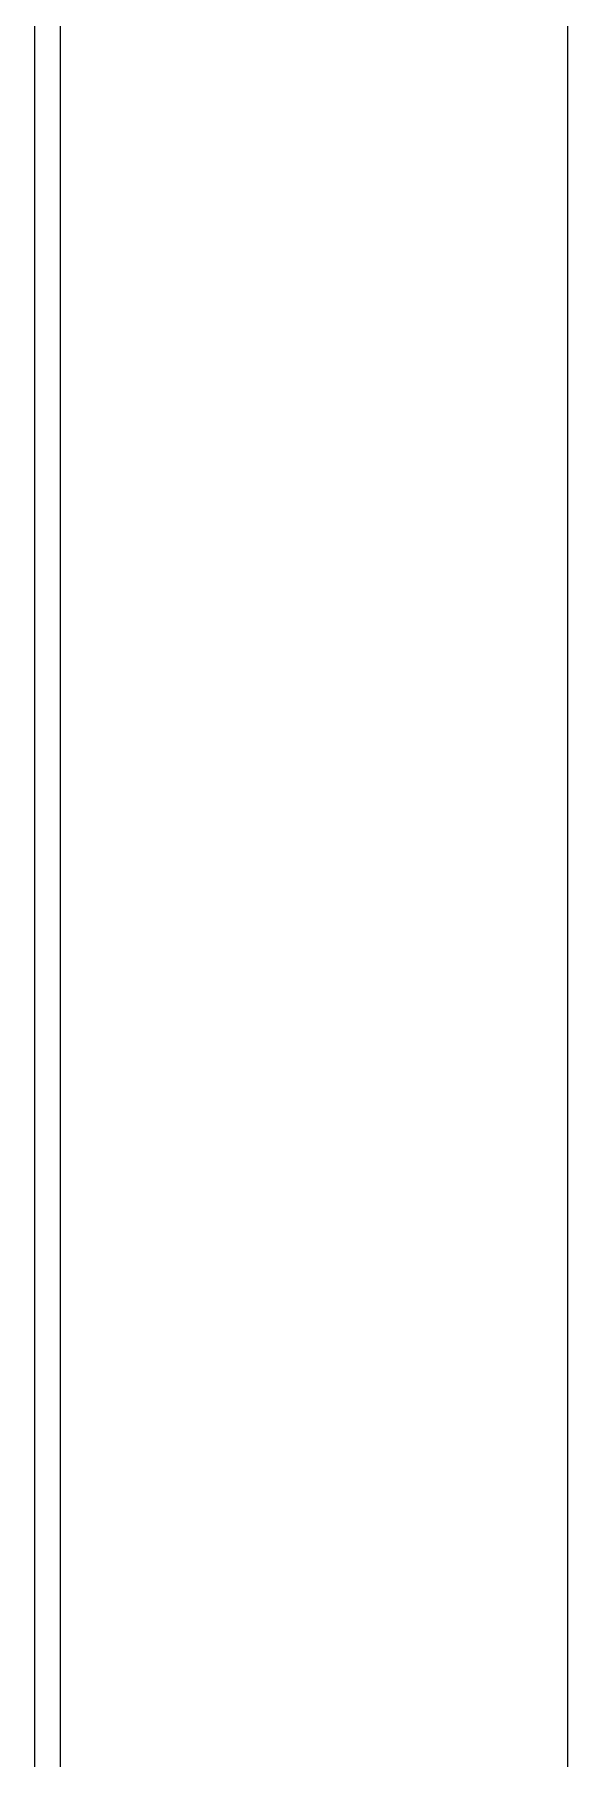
# Model space of a CAD drawing. Header units: metres. Extents: x -6536.4 to -6472.4, y -4878.1 to -4801.3.
# Drawn here: x -6523.057 to -6522.807, y -4833.184 to -4832.375 of the extents above; entities that cross this region are included whole.
import ezdxf

# ---------------------------------------------------------------- set-up
doc = ezdxf.new("R2010")
doc.units = ezdxf.units.M
doc.layers.add('plan alu +8.50$0$A-MURS RIDEAUUX', color=150, linetype='Continuous', lineweight=25)

msp = doc.modelspace()

# ---------------------------------------------------------------- linework, layer by layer
at = {"layer": 'plan alu +8.50$0$A-MURS RIDEAUUX'}
msp.add_line((-6522.806652550127, -4832.058767580105, 34400.3533706178), (-6522.806652550127, -4836.5660897078, 25817.47622673484), dxfattribs=at)
at = {"layer": 'plan alu +8.50$0$A-MURS RIDEAUUX', "color": 4}
for p, q in [((-6523.044652550127, -4832.233859595046, 34400.3533706178), (-6523.044652550127, -4836.5660897078, 25817.47622673484)), ((-6523.056652550126, -4832.242513306032, 34400.3533706178), (-6523.056652550127, -4836.5660897078, 25817.47622673484))]:
    msp.add_line(p, q, dxfattribs=at)

doc.saveas('drawing.dxf')
